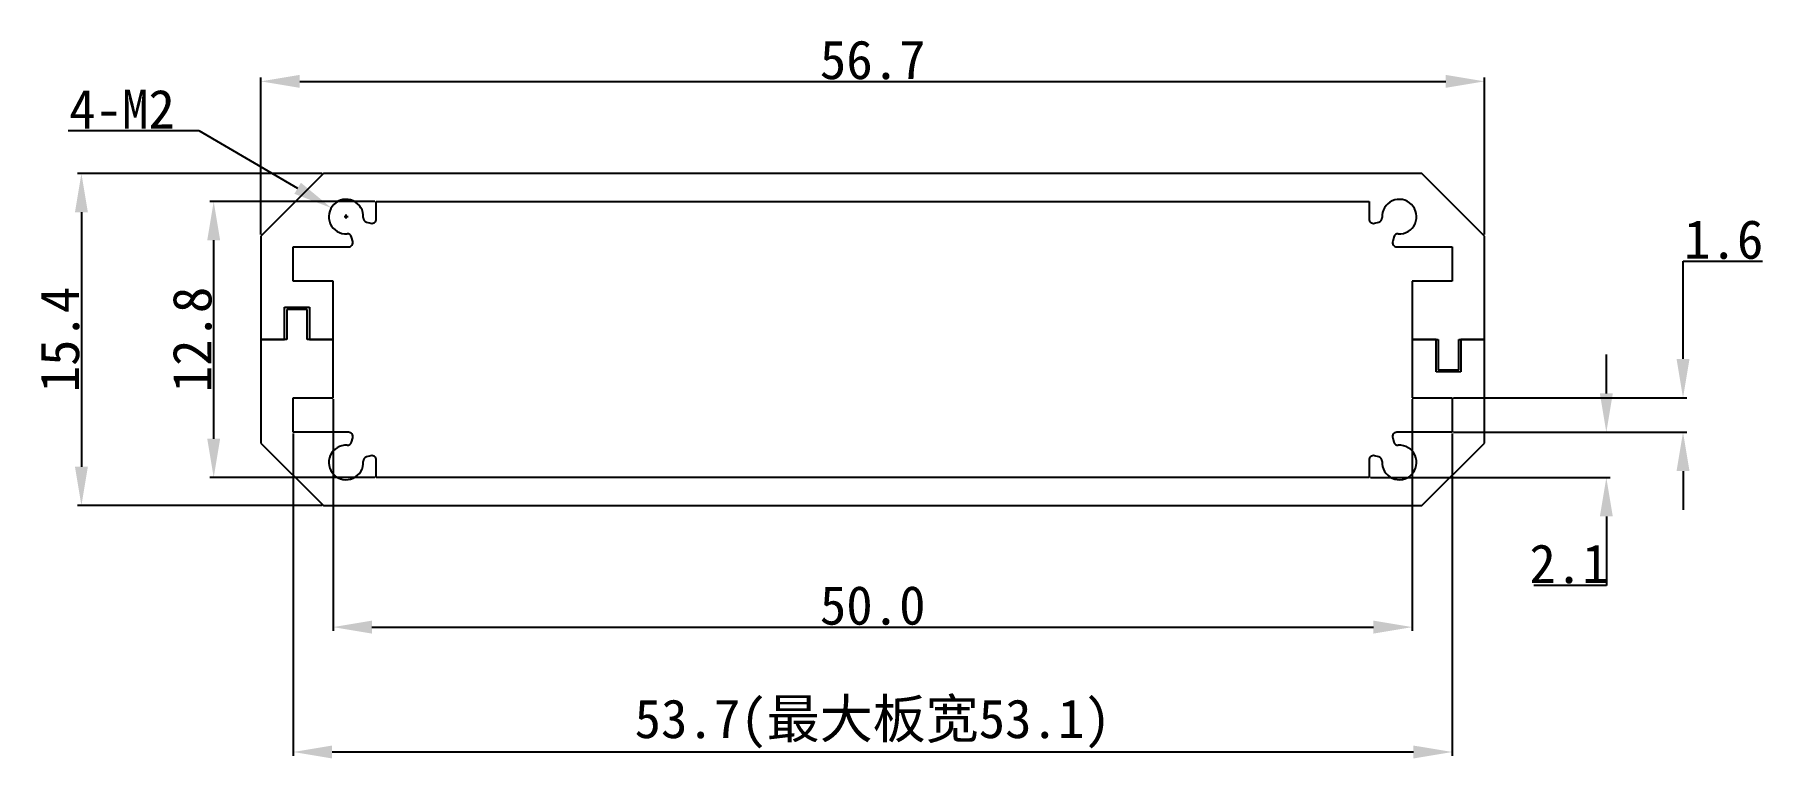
# Model space of a CAD drawing. Header units: inches. Extents: x 124.6 to 204.7, y -7.6 to 26.
import ezdxf

# ---------------------------------------------------------------- set-up
doc = ezdxf.new("R2010")
doc.units = ezdxf.units.IN
doc.header["$MEASUREMENT"] = 0
doc.layers.add('图层2', color=7, linetype='Continuous')
doc.layers.add('图层3', color=30, linetype='Continuous')
doc.layers.add('壳身', color=7, linetype='Continuous', lineweight=25)
doc.styles.get("Standard").update_dxf_attribs({"font": 'simhei.ttf'})
doc.dimstyles.get("Standard").update_dxf_attribs({"dimtxt": 1.8, "dimasz": 1.8, "dimexe": 0.18, "dimexo": 0.0625, "dimgap": 0.09, "dimtad": 1, "dimtoh": 1, "dimdec": 1, "dimzin": 0, "dimdsep": 46, "dimtxsty": 'Standard', "dimcen": 0.09, "dimadec": 0, "dimazin": 0, "dimtfac": 1, "dimtdec": 1, "dimtofl": 0, "dimtmove": 0, "dimatfit": 3, "dimfxl": 1, "dimtolj": 1, "dimtzin": 0, "dimarcsym": 0})

# ---------------------------------------------------------------- blocks, each defined once
blk = doc.blocks.new('*D14')
at = {"layer": 'Defpoints', "color": 0}
for p in [(138.014, 19.555), (126.802, 4.155), (138.014, 4.155)]:
    blk.add_point(p, dxfattribs=at)
at = {"layer": '图层2', "color": 0, "lineweight": -2}
for p, q in [((137.952, 19.555), (126.622, 19.555)), ((126.802, 17.755), (126.802, 5.955)), ((137.952, 4.155), (126.622, 4.155))]:
    blk.add_line(p, q, dxfattribs=at)
at = {"layer": '图层2', "color": 0}
for points in [[(126.502, 17.755), (127.102, 17.755), (126.802, 19.555)], [(126.502, 5.955), (127.102, 5.955), (126.802, 4.155)]]:
    blk.add_solid(points, dxfattribs=at)
at = {"layer": '图层2', "color": 0, "insert": (125.812, 11.855), "char_height": 1.8, "attachment_point": 5, "rotation": 90}
blk.add_mtext('\\A1;15.4', dxfattribs=at)
blk = doc.blocks.new('*D15')
at = {"layer": 'Defpoints', "color": 0}
for p in [(191.814, 23.826), (135.114, 16.655), (191.814, 16.655)]:
    blk.add_point(p, dxfattribs=at)
at = {"layer": '图层2', "color": 0, "lineweight": -2}
for p, q in [((135.114, 16.718), (135.114, 24.006)), ((136.914, 23.826), (190.014, 23.826)), ((191.814, 16.718), (191.814, 24.006))]:
    blk.add_line(p, q, dxfattribs=at)
at = {"layer": '图层2', "color": 0}
for points in [[(136.914, 24.126), (136.914, 23.526), (135.114, 23.826)], [(190.014, 24.126), (190.014, 23.526), (191.814, 23.826)]]:
    blk.add_solid(points, dxfattribs=at)
at = {"layer": '图层2', "color": 0, "insert": (163.464, 24.816), "char_height": 1.8, "attachment_point": 5}
blk.add_mtext('\\A1;56.7', dxfattribs=at)
blk = doc.blocks.new('*D16')
at = {"layer": 'Defpoints', "color": 0}
for p in [(190.314, 9.155), (201.008, 9.155), (190.314, 7.555)]:
    blk.add_point(p, dxfattribs=at)
at = {"layer": '图层2', "color": 0, "lineweight": -2}
for p, q in [((201.008, 10.955), (201.008, 15.495)), ((201.008, 15.495), (204.688, 15.495)), ((190.377, 9.155), (201.188, 9.155)), ((190.377, 7.555), (201.188, 7.555)), ((201.008, 5.755), (201.008, 3.955))]:
    blk.add_line(p, q, dxfattribs=at)
at = {"layer": '图层2', "color": 0}
for points in [[(200.708, 10.955), (201.308, 10.955), (201.008, 9.155)], [(200.708, 5.755), (201.308, 5.755), (201.008, 7.555)]]:
    blk.add_solid(points, dxfattribs=at)
at = {"layer": '图层2', "color": 0, "insert": (202.893, 16.485), "char_height": 1.8, "attachment_point": 5}
blk.add_mtext('\\A1;1.6', dxfattribs=at)
blk = doc.blocks.new('*D17')
at = {"layer": 'Defpoints', "color": 0}
for p in [(190.314, 7.555), (186.464, 5.455), (197.455, 5.455)]:
    blk.add_point(p, dxfattribs=at)
at = {"layer": '图层2', "color": 0, "lineweight": -2}
for p, q in [((197.455, 9.355), (197.455, 11.155)), ((190.377, 7.555), (197.635, 7.555)), ((186.527, 5.455), (197.635, 5.455)), ((197.455, 3.655), (197.455, 0.455)), ((197.455, 0.455), (194.089, 0.455))]:
    blk.add_line(p, q, dxfattribs=at)
at = {"layer": '图层2', "color": 0}
for points in [[(197.155, 9.355), (197.755, 9.355), (197.455, 7.555)], [(197.155, 3.655), (197.755, 3.655), (197.455, 5.455)]]:
    blk.add_solid(points, dxfattribs=at)
at = {"layer": '图层2', "color": 0, "insert": (195.727, 1.445), "char_height": 1.8, "attachment_point": 5}
blk.add_mtext('\\A1;2.1', dxfattribs=at)
blk = doc.blocks.new('*D18')
at = {"layer": 'Defpoints', "color": 0}
for p in [(136.614, 7.555), (190.314, 7.555), (136.614, -7.271)]:
    blk.add_point(p, dxfattribs=at)
at = {"layer": '图层3', "color": 0, "lineweight": -2}
for p, q in [((136.614, 7.493), (136.614, -7.451)), ((190.314, 7.493), (190.314, -7.451)), ((188.514, -7.271), (138.414, -7.271))]:
    blk.add_line(p, q, dxfattribs=at)
at = {"layer": '图层3', "color": 0}
for points in [[(138.414, -6.971), (138.414, -7.571), (136.614, -7.271)], [(188.514, -6.971), (188.514, -7.571), (190.314, -7.271)]]:
    blk.add_solid(points, dxfattribs=at)
at = {"layer": '图层3', "color": 0, "insert": (163.464, -5.967), "char_height": 1.8, "attachment_point": 5}
blk.add_mtext('\\A1;53.7(最大板宽53.1)', dxfattribs=at)
blk = doc.blocks.new('*D19')
at = {"layer": 'Defpoints', "color": 0}
for p in [(132.931, 18.255), (140.464, 18.255), (140.464, 5.455)]:
    blk.add_point(p, dxfattribs=at)
at = {"layer": '图层2', "color": 0, "lineweight": -2}
for p, q in [((140.402, 18.255), (132.751, 18.255)), ((132.931, 7.255), (132.931, 16.455)), ((140.402, 5.455), (132.751, 5.455))]:
    blk.add_line(p, q, dxfattribs=at)
at = {"layer": '图层2', "color": 0}
for points in [[(132.631, 16.455), (133.231, 16.455), (132.931, 18.255)], [(132.631, 7.255), (133.231, 7.255), (132.931, 5.455)]]:
    blk.add_solid(points, dxfattribs=at)
at = {"layer": '图层2', "color": 0, "insert": (131.941, 11.855), "char_height": 1.8, "attachment_point": 5, "rotation": 90}
blk.add_mtext('\\A1;12.8', dxfattribs=at)
blk = doc.blocks.new('*D20')
at = {"layer": 'Defpoints', "color": 0}
for p in [(138.464, 9.155), (188.464, 9.155), (188.464, -1.48)]:
    blk.add_point(p, dxfattribs=at)
at = {"layer": '图层2', "color": 0, "lineweight": -2}
for p, q in [((138.464, 9.093), (138.464, -1.66)), ((188.464, 9.093), (188.464, -1.66)), ((140.264, -1.48), (186.664, -1.48))]:
    blk.add_line(p, q, dxfattribs=at)
at = {"layer": '图层2', "color": 0}
for points in [[(140.264, -1.18), (140.264, -1.78), (138.464, -1.48)], [(186.664, -1.18), (186.664, -1.78), (188.464, -1.48)]]:
    blk.add_solid(points, dxfattribs=at)
at = {"layer": '图层2', "color": 0, "insert": (163.464, -0.48), "char_height": 1.8, "attachment_point": 5}
blk.add_mtext('\\A1;50.0', dxfattribs=at)
blk = doc.blocks.new('*D21')
at = {"layer": 'Defpoints', "color": 0}
for p in [(138.374, 17.959), (139.064, 17.555)]:
    blk.add_point(p, dxfattribs=at)
at = {"layer": '图层2', "color": 0, "lineweight": -2}
for p, q in [((126.184, 21.549), (132.241, 21.549)), ((132.241, 21.549), (136.82, 18.869)), ((139.064, 17.465), (139.064, 17.645)), ((138.974, 17.555), (139.154, 17.555))]:
    blk.add_line(p, q, dxfattribs=at)
at = {"layer": '图层2', "color": 0}
blk.add_solid([(136.972, 19.127), (136.669, 18.61), (138.374, 17.959)], dxfattribs=at)
at = {"layer": '图层2', "color": 0, "insert": (128.682, 22.539), "char_height": 1.8, "attachment_point": 5}
blk.add_mtext('\\A1;4-M2', dxfattribs=at)

msp = doc.modelspace()

# ---------------------------------------------------------------- linework, layer by layer
at = {"layer": '壳身'}
for p, q in [((138.014, 19.555), (135.114, 16.655)), ((188.914, 19.555), (138.014, 19.555)), ((191.814, 16.655), (188.914, 19.555)), ((140.464, 17.441), (140.464, 18.255)), ((140.464, 18.255), (186.464, 18.255)), ((186.464, 18.255), (186.464, 17.441)), ((140.011, 17.302), (140.212, 17.247)), ((186.716, 17.247), (186.918, 17.302)), ((135.114, 16.655), (135.114, 11.855)), ((136.614, 14.555), (136.614, 16.155)), ((136.614, 16.155), (139.179, 16.155)), ((139.372, 16.407), (139.318, 16.609)), ((187.611, 16.609), (187.557, 16.407)), ((187.75, 16.155), (190.314, 16.155)), ((190.314, 16.155), (190.314, 14.555)), ((191.814, 11.855), (191.814, 16.655)), ((138.464, 14.555), (136.614, 14.555)), ((138.464, 11.855), (138.464, 14.555)), ((190.314, 14.555), (188.464, 14.555)), ((188.464, 14.555), (188.464, 11.855)), ((136.214, 11.855), (136.214, 13.355)), ((136.214, 13.355), (137.364, 13.355)), ((137.264, 13.255), (136.314, 13.255)), ((136.314, 13.255), (136.314, 11.855)), ((137.264, 11.855), (137.264, 13.255)), ((137.364, 13.355), (137.364, 11.855)), ((136.314, 11.855), (135.114, 11.855)), ((135.114, 11.855), (135.114, 7.055)), ((135.114, 11.855), (136.214, 11.855)), ((138.464, 11.855), (137.264, 11.855)), ((137.364, 11.855), (138.464, 11.855)), ((138.464, 9.155), (138.464, 11.855)), ((189.564, 11.855), (188.464, 11.855)), ((188.464, 11.855), (188.464, 9.155)), ((188.464, 11.855), (189.664, 11.855)), ((189.564, 10.355), (189.564, 11.855)), ((189.664, 11.855), (189.664, 10.455)), ((190.614, 10.455), (190.614, 11.855)), ((190.614, 11.855), (191.814, 11.855)), ((191.814, 11.855), (190.714, 11.855)), ((190.714, 11.855), (190.714, 10.355)), ((191.814, 7.055), (191.814, 11.855)), ((189.664, 10.455), (190.614, 10.455)), ((190.714, 10.355), (189.564, 10.355)), ((136.614, 7.555), (136.614, 9.155)), ((136.614, 9.155), (138.464, 9.155)), ((188.464, 9.155), (190.314, 9.155)), ((190.314, 9.155), (190.314, 7.555)), ((139.179, 7.555), (136.614, 7.555)), ((139.318, 7.102), (139.372, 7.303)), ((187.557, 7.303), (187.611, 7.102)), ((190.314, 7.555), (187.75, 7.555)), ((135.114, 7.055), (138.014, 4.155)), ((140.212, 6.463), (140.011, 6.409)), ((186.918, 6.409), (186.716, 6.463)), ((188.914, 4.155), (191.814, 7.055)), ((140.464, 5.455), (140.464, 6.27)), ((186.464, 6.27), (186.464, 5.455)), ((186.464, 5.455), (140.464, 5.455)), ((138.014, 4.155), (188.914, 4.155))]:
    msp.add_line(p, q, dxfattribs=at)
for centre, radius, start, end in [((139.064, 17.555), 0.8, 356.53696, 273.46304), ((187.864, 17.555), 0.8, 266.53696, 183.46304), ((140.062, 17.495), 0.2, 176.53696, 255), ((140.264, 17.441), 0.2, 255, 360), ((186.664, 17.441), 0.2, 180, 285), ((186.866, 17.495), 0.2, 285, 3.46304), ((139.125, 16.557), 0.2, 15, 93.46304), ((139.179, 16.355), 0.2, 270, 15), ((187.75, 16.355), 0.2, 165, 270), ((187.804, 16.557), 0.2, 86.53696, 165), ((139.179, 7.355), 0.2, 345, 90), ((187.75, 7.355), 0.2, 90, 195), ((139.064, 6.155), 0.8, 86.53696, 3.46304), ((139.125, 7.153), 0.2, 266.53696, 345), ((140.062, 6.216), 0.2, 105, 183.46304), ((140.264, 6.27), 0.2, 360, 105), ((186.664, 6.27), 0.2, 75, 180), ((186.866, 6.216), 0.2, 356.53696, 75), ((187.864, 6.155), 0.8, 176.53696, 93.46304), ((187.804, 7.153), 0.2, 195, 273.46304)]:
    msp.add_arc(centre, radius, start, end, dxfattribs=at)

# ---------------------------------------------------------------- dimensions: what is measured, and where the dimension line sits
at = {"layer": '图层2'}
dim = msp.add_linear_dim(base=(191.814, 23.826), p1=(135.114, 16.655), p2=(191.814, 16.655), dimstyle='Standard', dxfattribs=at)
dim.commit()
dim.dimension.update_dxf_attribs({"geometry": '*D15', "text_midpoint": (163.464, 24.816)})
dim = msp.add_radius_dim(center=(139.064, 17.555), mpoint=(138.374, 17.959), text='4-M2', dimstyle='Standard', dxfattribs=at)
dim.commit()
dim.dimension.update_dxf_attribs({"geometry": '*D21', "text_midpoint": (128.682, 21.549), "dimtype": 164})
for base, p1, p2, picture, middle in [((126.802, 4.155), (138.014, 19.555), (138.014, 4.155), '*D14', (126.802, 11.855)), ((201.008, 9.155), (190.314, 7.555), (190.314, 9.155), '*D16', (202.893, 15.495)), ((197.455, 5.455), (190.314, 7.555), (186.464, 5.455), '*D17', (195.727, 0.455))]:
    dim = msp.add_linear_dim(base=base, p1=p1, p2=p2, angle=270, dimstyle='Standard', dxfattribs=at)
    dim.commit()
    dim.dimension.update_dxf_attribs({"geometry": picture, "text_midpoint": middle, "dimtype": 160})
for base, p1, p2, angle, picture, middle in [((132.931, 18.255), (140.464, 5.455), (140.464, 18.255), 270, '*D19', (131.941, 11.855)), ((188.464, -1.48), (138.464, 9.155), (188.464, 9.155), 180, '*D20', (163.464, -0.48))]:
    dim = msp.add_linear_dim(base=base, p1=p1, p2=p2, angle=angle, dimstyle='Standard', dxfattribs=at)
    dim.commit()
    dim.dimension.update_dxf_attribs({"geometry": picture, "text_midpoint": middle})
at = {"layer": '图层3'}
dim = msp.add_linear_dim(base=(136.614, -7.271), p1=(190.314, 7.555), p2=(136.614, 7.555), text='<>(最大板宽53.1)', dimstyle='Standard', dxfattribs=at)
dim.commit()
dim.dimension.update_dxf_attribs({"geometry": '*D18', "text_midpoint": (163.464, -5.967)})

doc.saveas('drawing.dxf')
